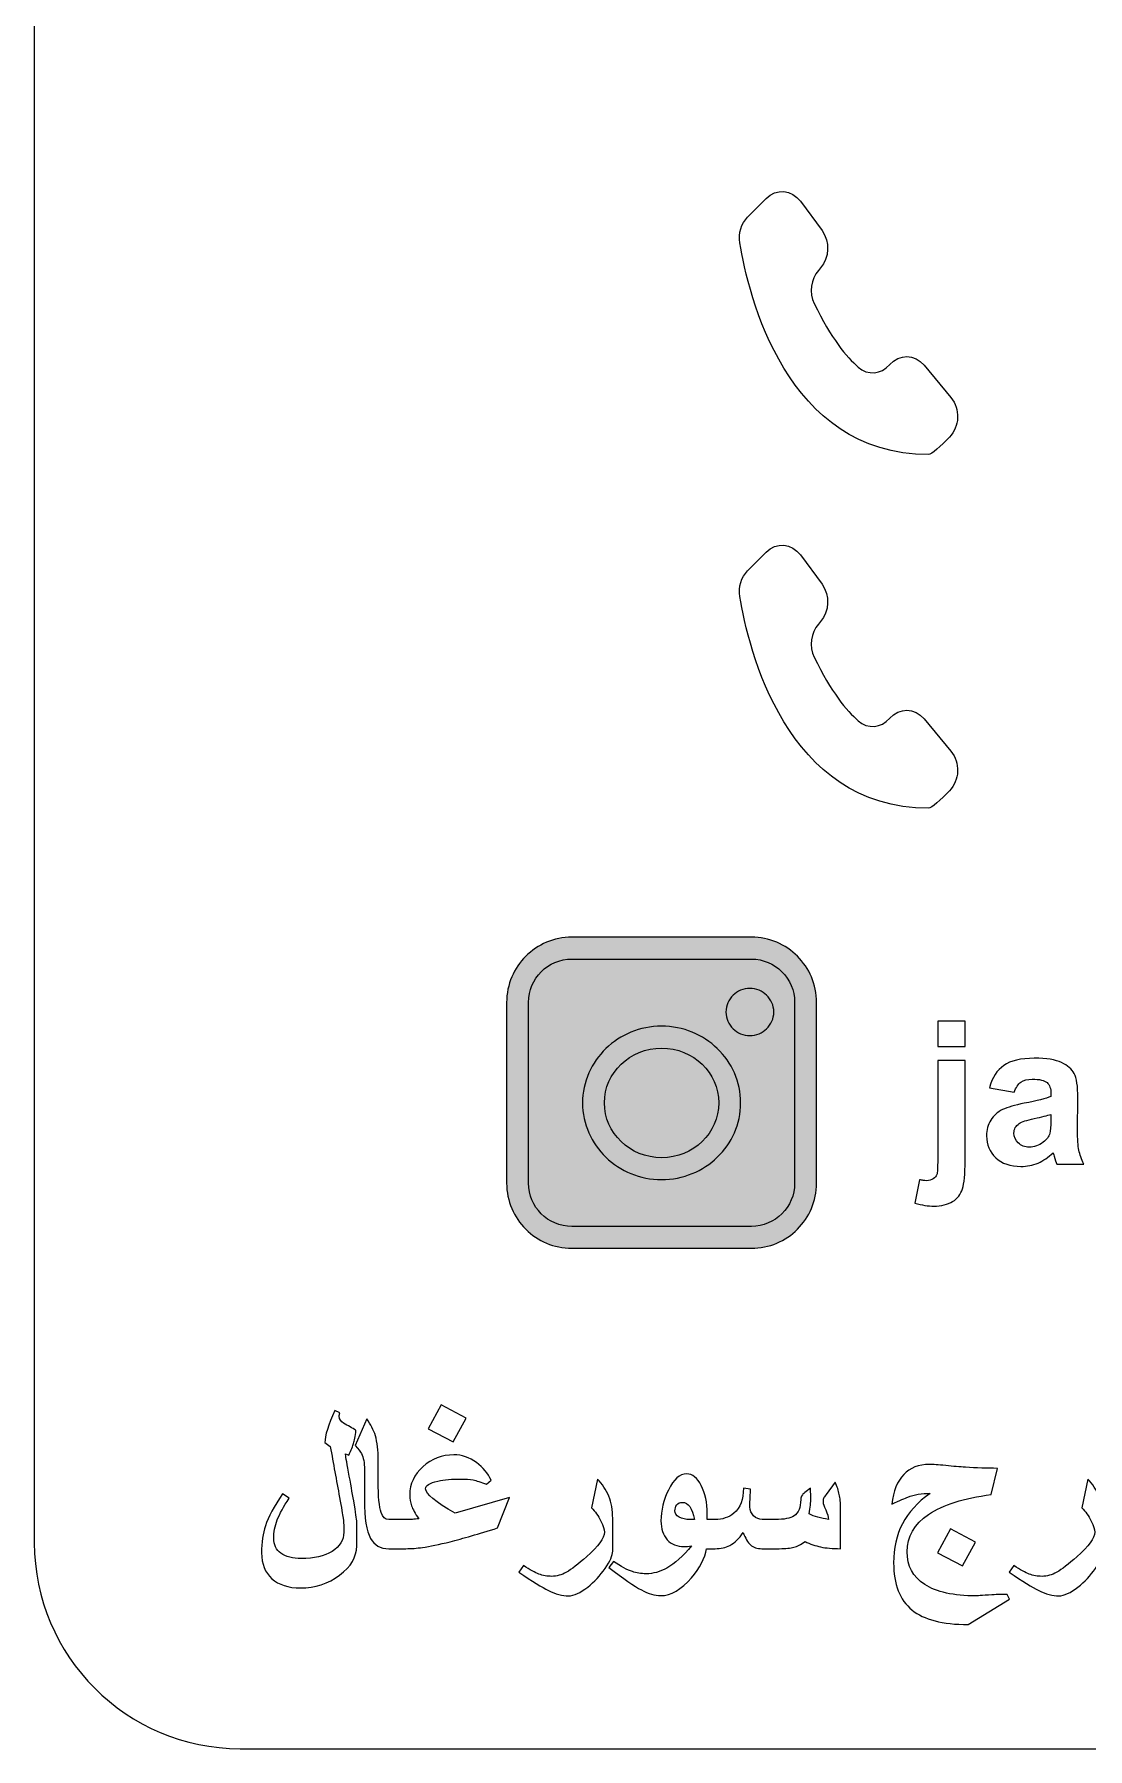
# Model space of a CAD drawing. Header units: millimetres. Extents: x -171.7 to -121.7, y -138.5 to -88.5.
# Drawn here: x -171.66 to -156.3, y -138.5 to -113.5 of the extents above; entities that cross this region are included whole.
import ezdxf

# ---------------------------------------------------------------- set-up
doc = ezdxf.new("R2010")
doc.units = ezdxf.units.MM
doc.header["$MEASUREMENT"] = 0
doc.layers.add('Layer 1', color=7, linetype='Continuous')

msp = doc.modelspace()

# ---------------------------------------------------------------- hatches: boundary and pattern name
at = {"layer": 'Layer 1', "true_color": 0x373435}
h = msp.add_hatch(color=250, dxfattribs=at)
edge = h.paths.add_edge_path()
edge.add_spline(control_points=[(-161.2051, -131.2048), (-161.2051, -131.2048), (-163.8217, -131.2048), (-163.8217, -131.2048), (-164.0839, -131.2048), (-164.3216, -131.0982), (-164.4935, -130.9264), (-164.666, -130.7538), (-164.7725, -130.5162), (-164.7725, -130.2541), (-164.7725, -130.2541), (-164.7725, -127.6184), (-164.7725, -127.6184), (-164.7725, -127.3558), (-164.666, -127.1178), (-164.494, -126.9459), (-164.3221, -126.7739), (-164.0843, -126.6674), (-163.8217, -126.6674), (-163.8217, -126.6674), (-161.2051, -126.6674), (-161.2051, -126.6674), (-160.9426, -126.6674), (-160.7048, -126.7739), (-160.5328, -126.9459), (-160.3609, -127.1178), (-160.2543, -127.3558), (-160.2543, -127.6184), (-160.2543, -127.6184), (-160.2543, -130.2541), (-160.2543, -130.2541), (-160.2543, -130.5162), (-160.3609, -130.7538), (-160.5327, -130.9257), (-160.7053, -131.0982), (-160.9431, -131.2048), (-161.2051, -131.2048)], knot_values=[0, 0, 0, 0, 0.0833333, 0.0833333, 0.0833333, 0.1666667, 0.1666667, 0.1666667, 0.25, 0.25, 0.25, 0.3333333, 0.3333333, 0.3333333, 0.4166667, 0.4166667, 0.4166667, 0.5, 0.5, 0.5, 0.5833333, 0.5833333, 0.5833333, 0.6666667, 0.6666667, 0.6666667, 0.75, 0.75, 0.75, 0.8333333, 0.8333333, 0.8333333, 0.9166667, 0.9166667, 0.9166667, 1, 1, 1, 1], degree=3, periodic=1)
h = msp.add_hatch(color=250, dxfattribs=at)
edge = h.paths.add_edge_path()
edge.add_spline(control_points=[(-163.8217, -130.8849), (-163.8217, -130.8849), (-161.2051, -130.8849), (-161.2051, -130.8849), (-161.0306, -130.8849), (-160.8726, -130.8143), (-160.7586, -130.7004), (-160.6448, -130.5865), (-160.5742, -130.4285), (-160.5742, -130.2541), (-160.5742, -130.2541), (-160.5742, -127.6184), (-160.5742, -127.6184), (-160.5742, -127.4442), (-160.6449, -127.2862), (-160.759, -127.1721), (-160.8731, -127.0579), (-161.031, -126.9872), (-161.2051, -126.9872), (-161.2051, -126.9872), (-163.8217, -126.9872), (-163.8217, -126.9872), (-163.9959, -126.9872), (-164.1537, -127.0579), (-164.2678, -127.1721), (-164.382, -127.2862), (-164.4527, -127.4442), (-164.4527, -127.6184), (-164.4527, -127.6184), (-164.4527, -130.2541), (-164.4527, -130.2541), (-164.4527, -130.4285), (-164.3821, -130.5865), (-164.2682, -130.7004), (-164.1542, -130.8143), (-163.9961, -130.8849), (-163.8217, -130.8849)], knot_values=[0, 0, 0, 0, 0.0833333, 0.0833333, 0.0833333, 0.1666667, 0.1666667, 0.1666667, 0.25, 0.25, 0.25, 0.3333333, 0.3333333, 0.3333333, 0.4166667, 0.4166667, 0.4166667, 0.5, 0.5, 0.5, 0.5833333, 0.5833333, 0.5833333, 0.6666667, 0.6666667, 0.6666667, 0.75, 0.75, 0.75, 0.8333333, 0.8333333, 0.8333333, 0.9166667, 0.9166667, 0.9166667, 1, 1, 1, 1], degree=3, periodic=1)
h = msp.add_hatch(color=250, dxfattribs=at)
edge = h.paths.add_edge_path()
edge.add_spline(control_points=[(-160.8777, -127.7588), (-160.8777, -127.8541), (-160.9178, -127.9404), (-160.9825, -128.003), (-161.0453, -128.0638), (-161.1318, -128.1015), (-161.2267, -128.1015), (-161.3215, -128.1015), (-161.4082, -128.0638), (-161.4711, -128.0029), (-161.5356, -127.9406), (-161.5759, -127.8541), (-161.5759, -127.7588), (-161.5759, -127.6636), (-161.5357, -127.5772), (-161.471, -127.5147), (-161.408, -127.4538), (-161.3215, -127.416), (-161.2267, -127.416), (-161.1319, -127.416), (-161.0455, -127.4538), (-160.9825, -127.5147), (-160.9178, -127.5774), (-160.8777, -127.6636), (-160.8777, -127.7588)], knot_values=[0, 0, 0, 0, 0.125, 0.125, 0.125, 0.25, 0.25, 0.25, 0.375, 0.375, 0.375, 0.5, 0.5, 0.5, 0.625, 0.625, 0.625, 0.75, 0.75, 0.75, 0.875, 0.875, 0.875, 1, 1, 1, 1], degree=3, periodic=1)
h = msp.add_hatch(color=250, dxfattribs=at)
edge = h.paths.add_edge_path()
edge.add_spline(control_points=[(-161.3607, -129.0843), (-161.3607, -129.3937), (-161.4908, -129.674), (-161.7009, -129.8769), (-161.9093, -130.0782), (-162.1967, -130.2028), (-162.5134, -130.2028), (-162.83, -130.2028), (-163.1176, -130.0781), (-163.326, -129.8769), (-163.5361, -129.674), (-163.6662, -129.3937), (-163.6662, -129.0843), (-163.6662, -128.7748), (-163.5361, -128.4945), (-163.326, -128.2916), (-163.1176, -128.0905), (-162.83, -127.9658), (-162.5134, -127.9658), (-162.1967, -127.9658), (-161.9093, -128.0904), (-161.7009, -128.2916), (-161.4908, -128.4945), (-161.3607, -128.7748), (-161.3607, -129.0843)], knot_values=[0, 0, 0, 0, 0.125, 0.125, 0.125, 0.25, 0.25, 0.25, 0.375, 0.375, 0.375, 0.5, 0.5, 0.5, 0.625, 0.625, 0.625, 0.75, 0.75, 0.75, 0.875, 0.875, 0.875, 1, 1, 1, 1], degree=3, periodic=1)
h = msp.add_hatch(color=250, dxfattribs=at)
edge = h.paths.add_edge_path()
edge.add_spline(control_points=[(-161.9219, -129.6472), (-161.7729, -129.5033), (-161.6805, -129.3041), (-161.6805, -129.0843), (-161.6805, -128.8645), (-161.7729, -128.6653), (-161.9219, -128.5214), (-162.0726, -128.3758), (-162.2819, -128.2856), (-162.5134, -128.2856), (-162.7449, -128.2856), (-162.9541, -128.3758), (-163.1049, -128.5214), (-163.254, -128.6653), (-163.3463, -128.8645), (-163.3463, -129.0843), (-163.3463, -129.3041), (-163.254, -129.5033), (-163.1049, -129.6472), (-162.9541, -129.7928), (-162.7449, -129.883), (-162.5134, -129.883), (-162.2819, -129.883), (-162.0726, -129.7928), (-161.9219, -129.6472)], knot_values=[0, 0, 0, 0, 0.125, 0.125, 0.125, 0.25, 0.25, 0.25, 0.375, 0.375, 0.375, 0.5, 0.5, 0.5, 0.625, 0.625, 0.625, 0.75, 0.75, 0.75, 0.875, 0.875, 0.875, 1, 1, 1, 1], degree=3, periodic=1)

# ---------------------------------------------------------------- linework, layer by layer
at = {"layer": 'Layer 1', "color": 250, "lineweight": 18}
msp.add_open_spline([(-168.6577, -88.5016), (-168.6577, -88.5016), (-124.6578, -88.5016), (-124.6578, -88.5016), (-123.0078, -88.5016), (-121.6578, -89.8517), (-121.6578, -91.5016), (-121.6578, -91.5016), (-121.6578, -135.5016), (-121.6578, -135.5016), (-121.6578, -137.1515), (-123.0078, -138.5016), (-124.6578, -138.5016), (-124.6578, -138.5016), (-168.6577, -138.5016), (-168.6577, -138.5016), (-170.3078, -138.5016), (-171.6578, -137.1515), (-171.6578, -135.5016), (-171.6578, -135.5016), (-171.6578, -91.5016), (-171.6578, -91.5016), (-171.6578, -89.8517), (-170.3078, -88.5016), (-168.6577, -88.5016)], degree=3, knots=[0, 0, 0, 0, 0.125, 0.125, 0.125, 0.25, 0.25, 0.25, 0.375, 0.375, 0.375, 0.5, 0.5, 0.5, 0.625, 0.625, 0.625, 0.75, 0.75, 0.75, 0.875, 0.875, 0.875, 1, 1, 1, 1], dxfattribs=at)
at = {"layer": 'Layer 1', "color": 250, "lineweight": 9}
for points, knots in [([(-160.2275, -116.9441), (-160.2275, -116.9441), (-160.1968, -116.9095), (-160.1968, -116.9095), (-160.0666, -116.7624), (-160.057, -116.5252), (-160.1749, -116.3646), (-160.1749, -116.3646), (-160.4897, -115.937), (-160.4897, -115.937), (-160.6163, -115.7648), (-160.8414, -115.7459), (-160.9887, -115.8945), (-160.9887, -115.8945), (-161.259, -116.1677), (-161.259, -116.1677), (-161.3522, -116.2618), (-161.3943, -116.4046), (-161.3716, -116.5444), (-161.2492, -117.2972), (-160.7021, -119.6296), (-158.6235, -119.6296), (-158.5767, -119.6296), (-158.4427, -119.505), (-158.3164, -119.3757), (-158.1683, -119.2246), (-158.1581, -118.9629), (-158.2949, -118.7984), (-158.2949, -118.7984), (-158.6875, -118.3254), (-158.6875, -118.3254), (-158.823, -118.1619), (-159.0481, -118.1594), (-159.1876, -118.3192), (-159.1876, -118.3192), (-159.1876, -118.3191), (-159.1876, -118.3191), (-159.3116, -118.4616), (-159.5073, -118.478), (-159.647, -118.3558), (-159.8152, -118.2095), (-160.0432, -117.9359), (-160.2873, -117.428), (-160.3634, -117.2699), (-160.3396, -117.0708), (-160.2275, -116.9441)], [0, 0, 0, 0, 0.0666667, 0.0666667, 0.0666667, 0.1333333, 0.1333333, 0.1333333, 0.2, 0.2, 0.2, 0.2666667, 0.2666667, 0.2666667, 0.3333333, 0.3333333, 0.3333333, 0.4, 0.4, 0.4, 0.4666667, 0.4666667, 0.4666667, 0.5333333, 0.5333333, 0.5333333, 0.6, 0.6, 0.6, 0.6666667, 0.6666667, 0.6666667, 0.7333333, 0.7333333, 0.7333333, 0.8, 0.8, 0.8, 0.8666667, 0.8666667, 0.8666667, 0.9333333, 0.9333333, 0.9333333, 1, 1, 1, 1]), ([(-160.2275, -122.1012), (-160.2275, -122.1012), (-160.1968, -122.0668), (-160.1968, -122.0668), (-160.0666, -121.9195), (-160.057, -121.6824), (-160.1749, -121.5218), (-160.1749, -121.5218), (-160.4897, -121.0941), (-160.4897, -121.0941), (-160.6163, -120.9219), (-160.8414, -120.903), (-160.9887, -121.0516), (-160.9887, -121.0516), (-161.259, -121.3249), (-161.259, -121.3249), (-161.3522, -121.4189), (-161.3943, -121.5617), (-161.3716, -121.7016), (-161.2492, -122.4543), (-160.7021, -124.7868), (-158.6235, -124.7868), (-158.5767, -124.7868), (-158.4427, -124.6622), (-158.3164, -124.5329), (-158.1683, -124.3817), (-158.1581, -124.1201), (-158.2949, -123.9556), (-158.2949, -123.9556), (-158.6875, -123.4825), (-158.6875, -123.4825), (-158.823, -123.3191), (-159.0481, -123.3165), (-159.1876, -123.4764), (-159.1876, -123.4764), (-159.1876, -123.4764), (-159.1876, -123.4764), (-159.3116, -123.6188), (-159.5073, -123.6351), (-159.647, -123.5131), (-159.8152, -123.3666), (-160.0432, -123.0931), (-160.2873, -122.5852), (-160.3634, -122.4271), (-160.3396, -122.228), (-160.2275, -122.1012)], [0, 0, 0, 0, 0.0666667, 0.0666667, 0.0666667, 0.1333333, 0.1333333, 0.1333333, 0.2, 0.2, 0.2, 0.2666667, 0.2666667, 0.2666667, 0.3333333, 0.3333333, 0.3333333, 0.4, 0.4, 0.4, 0.4666667, 0.4666667, 0.4666667, 0.5333333, 0.5333333, 0.5333333, 0.6, 0.6, 0.6, 0.6666667, 0.6666667, 0.6666667, 0.7333333, 0.7333333, 0.7333333, 0.8, 0.8, 0.8, 0.8666667, 0.8666667, 0.8666667, 0.9333333, 0.9333333, 0.9333333, 1, 1, 1, 1]), ([(-158.4883, -128.2624), (-158.4883, -128.2624), (-158.4883, -127.8923), (-158.4883, -127.8923), (-158.4883, -127.8923), (-158.0888, -127.8923), (-158.0888, -127.8923), (-158.0888, -127.8923), (-158.0888, -128.2624), (-158.0888, -128.2624), (-158.0888, -128.2624), (-158.4883, -128.2624), (-158.4883, -128.2624)], [0, 0, 0, 0, 0.25, 0.25, 0.25, 0.5, 0.5, 0.5, 0.75, 0.75, 0.75, 1, 1, 1, 1]), ([(-158.0888, -128.4669), (-158.0888, -128.4669), (-158.0888, -129.93), (-158.0888, -129.93), (-158.0888, -130.1223), (-158.1015, -130.2582), (-158.1266, -130.3371), (-158.1516, -130.4162), (-158.2001, -130.4784), (-158.2715, -130.5226), (-158.3431, -130.5673), (-158.4344, -130.5894), (-158.5453, -130.5894), (-158.5851, -130.5894), (-158.628, -130.5858), (-158.674, -130.579), (-158.72, -130.5719), (-158.7695, -130.561), (-158.8225, -130.5471), (-158.8225, -130.5471), (-158.7528, -130.2053), (-158.7528, -130.2053), (-158.7338, -130.2094), (-158.7162, -130.2126), (-158.6996, -130.2148), (-158.6829, -130.2175), (-158.6676, -130.2184), (-158.6534, -130.2184), (-158.6127, -130.2184), (-158.5792, -130.2094), (-158.5532, -130.1923), (-158.5271, -130.1746), (-158.5097, -130.1534), (-158.5011, -130.1286), (-158.4928, -130.1043), (-158.4883, -130.0302), (-158.4883, -129.907), (-158.4883, -129.907), (-158.4883, -128.4669), (-158.4883, -128.4669), (-158.4883, -128.4669), (-158.0888, -128.4669), (-158.0888, -128.4669)], [0, 0, 0, 0, 0.0714286, 0.0714286, 0.0714286, 0.1428571, 0.1428571, 0.1428571, 0.2142857, 0.2142857, 0.2142857, 0.2857143, 0.2857143, 0.2857143, 0.3571429, 0.3571429, 0.3571429, 0.4285714, 0.4285714, 0.4285714, 0.5, 0.5, 0.5, 0.5714286, 0.5714286, 0.5714286, 0.6428571, 0.6428571, 0.6428571, 0.7142857, 0.7142857, 0.7142857, 0.7857143, 0.7857143, 0.7857143, 0.8571429, 0.8571429, 0.8571429, 0.9285714, 0.9285714, 0.9285714, 1, 1, 1, 1]), ([(-157.3724, -128.9272), (-157.3724, -128.9272), (-157.7349, -128.8622), (-157.7349, -128.8622), (-157.6941, -128.7165), (-157.624, -128.6081), (-157.5245, -128.5377), (-157.4248, -128.4678), (-157.2769, -128.433), (-157.0808, -128.433), (-156.9027, -128.433), (-156.77, -128.4542), (-156.6828, -128.4958), (-156.5956, -128.5383), (-156.5342, -128.5919), (-156.4986, -128.6569), (-156.4632, -128.7215), (-156.4453, -128.8411), (-156.4453, -129.0143), (-156.4453, -129.0143), (-156.4497, -129.4806), (-156.4497, -129.4806), (-156.4497, -129.6133), (-156.4433, -129.7111), (-156.4303, -129.774), (-156.4175, -129.837), (-156.3938, -129.9048), (-156.3586, -129.977), (-156.3586, -129.977), (-156.7538, -129.977), (-156.7538, -129.977), (-156.7644, -129.9504), (-156.7772, -129.9111), (-156.7922, -129.8588), (-156.799, -129.8352), (-156.8036, -129.8195), (-156.8065, -129.8118), (-156.8749, -129.8781), (-156.9478, -129.9277), (-157.0256, -129.9613), (-157.1031, -129.9946), (-157.1862, -130.0109), (-157.2744, -130.0109), (-157.4297, -130.0109), (-157.5523, -129.9689), (-157.6417, -129.884), (-157.7314, -129.8001), (-157.7761, -129.6936), (-157.7761, -129.564), (-157.7761, -129.4792), (-157.7558, -129.403), (-157.7151, -129.3366), (-157.6743, -129.2694), (-157.6172, -129.2183), (-157.5437, -129.1827), (-157.4703, -129.1475), (-157.3643, -129.1159), (-157.2259, -129.0896), (-157.0392, -129.055), (-156.9099, -129.0216), (-156.8378, -128.9913), (-156.8378, -128.9913), (-156.8378, -128.9516), (-156.8378, -128.9516), (-156.8378, -128.8748), (-156.8568, -128.8202), (-156.8947, -128.7877), (-156.9326, -128.7548), (-157.0042, -128.7381), (-157.1092, -128.7381), (-157.1805, -128.7381), (-157.2358, -128.7525), (-157.2757, -128.78), (-157.3156, -128.8086), (-157.3477, -128.8573), (-157.3724, -128.9272)], [0, 0, 0, 0, 0.04, 0.04, 0.04, 0.08, 0.08, 0.08, 0.12, 0.12, 0.12, 0.16, 0.16, 0.16, 0.2, 0.2, 0.2, 0.24, 0.24, 0.24, 0.28, 0.28, 0.28, 0.32, 0.32, 0.32, 0.36, 0.36, 0.36, 0.4, 0.4, 0.4, 0.44, 0.44, 0.44, 0.48, 0.48, 0.48, 0.52, 0.52, 0.52, 0.56, 0.56, 0.56, 0.6, 0.6, 0.6, 0.64, 0.64, 0.64, 0.68, 0.68, 0.68, 0.72, 0.72, 0.72, 0.76, 0.76, 0.76, 0.8, 0.8, 0.8, 0.84, 0.84, 0.84, 0.88, 0.88, 0.88, 0.92, 0.92, 0.92, 0.96, 0.96, 0.96, 1, 1, 1, 1]), ([(-156.8378, -129.2517), (-156.8889, -129.2689), (-156.97, -129.2892), (-157.0808, -129.3131), (-157.1917, -129.3366), (-157.2643, -129.3596), (-157.2984, -129.3826), (-157.3506, -129.4192), (-157.3766, -129.4665), (-157.3766, -129.5235), (-157.3766, -129.5794), (-157.3559, -129.6277), (-157.314, -129.6683), (-157.2723, -129.7088), (-157.2193, -129.7297), (-157.1549, -129.7297), (-157.0829, -129.7297), (-157.014, -129.7058), (-156.9487, -129.6579), (-156.9003, -129.6222), (-156.8686, -129.5785), (-156.8534, -129.5262), (-156.8431, -129.4919), (-156.8378, -129.4273), (-156.8378, -129.3312), (-156.8378, -129.3312), (-156.8378, -129.2517), (-156.8378, -129.2517)], [0, 0, 0, 0, 0.1111111, 0.1111111, 0.1111111, 0.2222222, 0.2222222, 0.2222222, 0.3333333, 0.3333333, 0.3333333, 0.4444444, 0.4444444, 0.4444444, 0.5555556, 0.5555556, 0.5555556, 0.6666667, 0.6666667, 0.6666667, 0.7777778, 0.7777778, 0.7777778, 0.8888889, 0.8888889, 0.8888889, 1, 1, 1, 1]), ([(-165.3632, -133.6795), (-165.3632, -133.6795), (-165.5504, -134.0289), (-165.5504, -134.0289), (-165.5504, -134.0289), (-165.9155, -133.8387), (-165.9155, -133.8387), (-165.9155, -133.8387), (-165.7266, -133.4863), (-165.7266, -133.4863), (-165.7266, -133.4863), (-165.3632, -133.6795), (-165.3632, -133.6795)], [0, 0, 0, 0, 0.25, 0.25, 0.25, 0.5, 0.5, 0.5, 0.75, 0.75, 0.75, 1, 1, 1, 1]), ([(-166.9576, -135.5453), (-166.9576, -135.7053), (-167.041, -135.8477), (-167.2072, -135.9711), (-167.3737, -136.0949), (-167.5634, -136.1569), (-167.7765, -136.1569), (-167.9545, -136.1569), (-168.0936, -136.1117), (-168.194, -136.022), (-168.2944, -135.9322), (-168.3445, -135.8066), (-168.3445, -135.6452), (-168.3445, -135.4944), (-168.3257, -135.3631), (-168.2884, -135.2508), (-168.2457, -135.1238), (-168.1625, -134.9681), (-168.0388, -134.7842), (-168.0388, -134.7842), (-167.942, -134.8497), (-167.942, -134.8497), (-168.0232, -134.9713), (-168.0809, -135.0769), (-168.1151, -135.1663), (-168.1495, -135.2561), (-168.1668, -135.3449), (-168.1668, -135.4329), (-168.1668, -135.5276), (-168.1315, -135.601), (-168.0615, -135.6523), (-167.9913, -135.704), (-167.8921, -135.7296), (-167.7643, -135.7296), (-167.5811, -135.7296), (-167.4324, -135.6943), (-167.318, -135.6235), (-167.2036, -135.5528), (-167.1465, -135.4604), (-167.1465, -135.3458), (-167.1465, -135.3259), (-167.1465, -135.3105), (-167.1465, -135.2994), (-167.1465, -135.2874), (-167.1465, -135.279), (-167.1465, -135.2724), (-167.1465, -135.2317), (-167.1498, -135.1875), (-167.1564, -135.138), (-167.1633, -135.0893), (-167.1806, -134.9886), (-167.2089, -134.836), (-167.2536, -134.5892), (-167.2983, -134.342), (-167.3429, -134.0948), (-167.3429, -134.0948), (-167.4209, -134.0386), (-167.4209, -134.0386), (-167.4209, -133.9365), (-167.3733, -133.7804), (-167.2774, -133.5703), (-167.2774, -133.5703), (-167.2057, -133.6048), (-167.2057, -133.6048), (-167.2098, -133.6194), (-167.2119, -133.6362), (-167.2119, -133.6548), (-167.2119, -133.6963), (-167.1905, -133.7304), (-167.148, -133.7561), (-167.0846, -133.7914), (-167.0247, -133.8254), (-166.9686, -133.8577), (-166.98, -133.9471), (-166.9915, -134.0108), (-167.003, -134.0493), (-167.0144, -134.0878), (-167.0383, -134.1457), (-167.0746, -134.2226), (-167.0746, -134.2226), (-167.1214, -134.204), (-167.1214, -134.204), (-167.1214, -134.2195), (-167.1067, -134.3079), (-167.0769, -134.4702), (-167.0474, -134.6317), (-167.0222, -134.7709), (-167.0015, -134.8885), (-166.9723, -135.0575), (-166.9576, -135.1597), (-166.9576, -135.1959), (-166.9576, -135.1959), (-166.9576, -135.5453), (-166.9576, -135.5453)], [0, 0, 0, 0, 0.0322581, 0.0322581, 0.0322581, 0.0645161, 0.0645161, 0.0645161, 0.0967742, 0.0967742, 0.0967742, 0.1290323, 0.1290323, 0.1290323, 0.1612903, 0.1612903, 0.1612903, 0.1935484, 0.1935484, 0.1935484, 0.2258065, 0.2258065, 0.2258065, 0.2580645, 0.2580645, 0.2580645, 0.2903226, 0.2903226, 0.2903226, 0.3225806, 0.3225806, 0.3225806, 0.3548387, 0.3548387, 0.3548387, 0.3870968, 0.3870968, 0.3870968, 0.4193548, 0.4193548, 0.4193548, 0.4516129, 0.4516129, 0.4516129, 0.483871, 0.483871, 0.483871, 0.516129, 0.516129, 0.516129, 0.5483871, 0.5483871, 0.5483871, 0.5806452, 0.5806452, 0.5806452, 0.6129032, 0.6129032, 0.6129032, 0.6451613, 0.6451613, 0.6451613, 0.6774194, 0.6774194, 0.6774194, 0.7096774, 0.7096774, 0.7096774, 0.7419355, 0.7419355, 0.7419355, 0.7741935, 0.7741935, 0.7741935, 0.8064516, 0.8064516, 0.8064516, 0.8387097, 0.8387097, 0.8387097, 0.8709677, 0.8709677, 0.8709677, 0.9032258, 0.9032258, 0.9032258, 0.9354839, 0.9354839, 0.9354839, 0.9677419, 0.9677419, 0.9677419, 1, 1, 1, 1]), ([(-164.7283, -134.8399), (-164.7283, -134.8399), (-164.9031, -135.283), (-164.9031, -135.283), (-165.1826, -135.3696), (-165.4141, -135.4361), (-165.5973, -135.4833), (-165.7563, -135.5236), (-165.8905, -135.5519), (-165.9997, -135.5673), (-166.0799, -135.5785), (-166.1604, -135.5846), (-166.2416, -135.5846), (-166.2416, -135.5846), (-166.2727, -135.5846), (-166.2727, -135.5846), (-166.2727, -135.5846), (-166.3819, -135.5846), (-166.3819, -135.5846), (-166.3819, -135.5846), (-166.4912, -135.5846), (-166.4912, -135.5846), (-166.6128, -135.5846), (-166.7006, -135.5346), (-166.7548, -135.4347), (-166.8151, -135.3246), (-166.8453, -135.1389), (-166.8453, -134.8775), (-166.8453, -134.8775), (-166.8453, -134.4335), (-166.8453, -134.4335), (-166.8453, -134.3322), (-166.8593, -134.2535), (-166.8874, -134.1973), (-166.9008, -134.1709), (-166.932, -134.1315), (-166.9809, -134.0806), (-166.9809, -134.0806), (-166.8124, -133.6906), (-166.8124, -133.6906), (-166.7523, -133.7738), (-166.7102, -133.856), (-166.6862, -133.9368), (-166.6581, -134.0316), (-166.6441, -134.1523), (-166.6441, -134.2991), (-166.6441, -134.2991), (-166.6441, -134.6065), (-166.6441, -134.6065), (-166.6441, -134.8236), (-166.6294, -134.9744), (-166.6002, -135.0589), (-166.5773, -135.1264), (-166.5411, -135.16), (-166.4912, -135.16), (-166.4912, -135.16), (-166.3819, -135.16), (-166.3819, -135.16), (-166.3819, -135.16), (-166.2727, -135.16), (-166.2727, -135.16), (-166.2727, -135.16), (-166.2133, -135.16), (-166.2133, -135.16), (-166.1833, -135.16), (-166.1609, -135.1597), (-166.1463, -135.1583), (-166.115, -135.1544), (-166.0844, -135.1516), (-166.0543, -135.1495), (-166.1062, -135.0712), (-166.1412, -135.008), (-166.1589, -134.9597), (-166.1767, -134.9116), (-166.1852, -134.8572), (-166.1852, -134.7965), (-166.1852, -134.6418), (-166.1211, -134.5065), (-165.9926, -134.3902), (-165.8641, -134.2743), (-165.7142, -134.2164), (-165.5426, -134.2164), (-165.427, -134.2164), (-165.317, -134.254), (-165.2118, -134.3301), (-165.115, -134.4008), (-165.0445, -134.487), (-164.9997, -134.5874), (-164.9997, -134.5874), (-165.0653, -134.6436), (-165.0653, -134.6436), (-165.1475, -134.6126), (-165.2127, -134.5923), (-165.2611, -134.5825), (-165.3095, -134.5736), (-165.369, -134.5689), (-165.4396, -134.5689), (-165.5686, -134.5689), (-165.6804, -134.5794), (-165.7749, -134.5998), (-165.8946, -134.6259), (-165.9544, -134.6635), (-165.9544, -134.7122), (-165.9544, -134.7842), (-165.8099, -134.9027), (-165.5208, -135.0682), (-165.5208, -135.0682), (-164.7283, -134.8399), (-164.7283, -134.8399)], [0, 0, 0, 0, 0.0277778, 0.0277778, 0.0277778, 0.0555556, 0.0555556, 0.0555556, 0.0833333, 0.0833333, 0.0833333, 0.1111111, 0.1111111, 0.1111111, 0.1388889, 0.1388889, 0.1388889, 0.1666667, 0.1666667, 0.1666667, 0.1944444, 0.1944444, 0.1944444, 0.2222222, 0.2222222, 0.2222222, 0.25, 0.25, 0.25, 0.2777778, 0.2777778, 0.2777778, 0.3055556, 0.3055556, 0.3055556, 0.3333333, 0.3333333, 0.3333333, 0.3611111, 0.3611111, 0.3611111, 0.3888889, 0.3888889, 0.3888889, 0.4166667, 0.4166667, 0.4166667, 0.4444444, 0.4444444, 0.4444444, 0.4722222, 0.4722222, 0.4722222, 0.5, 0.5, 0.5, 0.5277778, 0.5277778, 0.5277778, 0.5555556, 0.5555556, 0.5555556, 0.5833333, 0.5833333, 0.5833333, 0.6111111, 0.6111111, 0.6111111, 0.6388889, 0.6388889, 0.6388889, 0.6666667, 0.6666667, 0.6666667, 0.6944444, 0.6944444, 0.6944444, 0.7222222, 0.7222222, 0.7222222, 0.75, 0.75, 0.75, 0.7777778, 0.7777778, 0.7777778, 0.8055556, 0.8055556, 0.8055556, 0.8333333, 0.8333333, 0.8333333, 0.8611111, 0.8611111, 0.8611111, 0.8888889, 0.8888889, 0.8888889, 0.9166667, 0.9166667, 0.9166667, 0.9444444, 0.9444444, 0.9444444, 0.9722222, 0.9722222, 0.9722222, 1, 1, 1, 1]), ([(-159.9045, -135.5846), (-160.0209, -135.5846), (-160.1177, -135.5762), (-160.1948, -135.5594), (-160.2716, -135.5426), (-160.3476, -135.5165), (-160.4226, -135.4802), (-160.4828, -135.5223), (-160.5365, -135.5505), (-160.5839, -135.5643), (-160.6314, -135.5776), (-160.7022, -135.5846), (-160.797, -135.5846), (-160.797, -135.5846), (-161.0511, -135.5846), (-161.0511, -135.5846), (-161.1209, -135.5846), (-161.1759, -135.5661), (-161.2165, -135.5298), (-161.257, -135.4935), (-161.2934, -135.4329), (-161.3257, -135.349), (-161.383, -135.4361), (-161.4469, -135.4989), (-161.5175, -135.5365), (-161.5779, -135.5683), (-161.6501, -135.5846), (-161.7345, -135.5846), (-161.7345, -135.5846), (-161.8576, -135.5846), (-161.8576, -135.5846), (-161.8819, -135.7269), (-161.9549, -135.8679), (-162.0761, -136.0074), (-162.2279, -136.1821), (-162.3778, -136.2692), (-162.5255, -136.2692), (-162.6119, -136.2692), (-162.7062, -136.2417), (-162.8085, -136.1864), (-162.9111, -136.1312), (-163.0683, -136.0229), (-163.2805, -135.8605), (-163.2805, -135.8605), (-163.2149, -135.7699), (-163.2149, -135.7699), (-163.1026, -135.8451), (-163.0106, -135.8946), (-162.9388, -135.9198), (-162.8796, -135.9406), (-162.8124, -135.9508), (-162.7375, -135.9508), (-162.6367, -135.9508), (-162.5369, -135.9229), (-162.438, -135.8668), (-162.3217, -135.8), (-162.2009, -135.6929), (-162.0761, -135.5453), (-162.1197, -135.5519), (-162.1562, -135.555), (-162.1854, -135.555), (-162.2884, -135.555), (-162.3702, -135.5209), (-162.4311, -135.4541), (-162.492, -135.3874), (-162.5222, -135.2958), (-162.5222, -135.1805), (-162.5222, -135.0243), (-162.4864, -134.8744), (-162.4147, -134.7293), (-162.3367, -134.5724), (-162.2478, -134.494), (-162.1478, -134.494), (-162.0647, -134.494), (-161.994, -134.5507), (-161.9358, -134.6639), (-161.8775, -134.7776), (-161.8483, -134.9137), (-161.8483, -135.0743), (-161.8483, -135.0743), (-161.8483, -135.16), (-161.8483, -135.16), (-161.8483, -135.16), (-161.7345, -135.16), (-161.7345, -135.16), (-161.6253, -135.16), (-161.5342, -135.1296), (-161.4614, -135.0682), (-161.3668, -134.9876), (-161.3196, -134.8665), (-161.3196, -134.7033), (-161.3196, -134.7033), (-161.2165, -134.7188), (-161.2165, -134.7188), (-161.2187, -134.7519), (-161.2206, -134.79), (-161.2228, -134.8324), (-161.2249, -134.8752), (-161.2258, -134.9226), (-161.2258, -134.9744), (-161.2258, -135.0274), (-161.2076, -135.0717), (-161.1712, -135.107), (-161.1349, -135.1424), (-161.0932, -135.16), (-161.0463, -135.16), (-161.0463, -135.16), (-160.8546, -135.16), (-160.8546, -135.16), (-160.7277, -135.16), (-160.6372, -135.1424), (-160.5831, -135.107), (-160.5176, -135.0641), (-160.485, -134.9849), (-160.485, -134.8682), (-160.485, -134.8434), (-160.477, -134.821), (-160.4614, -134.8014), (-160.4521, -134.79), (-160.433, -134.7727), (-160.4037, -134.7498), (-160.4037, -134.7498), (-160.3443, -134.7033), (-160.3443, -134.7033), (-160.3425, -134.7227), (-160.3409, -134.7493), (-160.3398, -134.7837), (-160.3388, -134.8173), (-160.3381, -134.8395), (-160.3381, -134.8497), (-160.3381, -134.9071), (-160.3466, -134.9828), (-160.3631, -135.0778), (-160.3247, -135.0964), (-160.2815, -135.1123), (-160.2336, -135.1261), (-160.1859, -135.1394), (-160.1354, -135.1499), (-160.0825, -135.157), (-160.0825, -135.1216), (-160.0954, -135.0761), (-160.1213, -135.0199), (-160.1475, -134.9637), (-160.1604, -134.9258), (-160.1604, -134.9058), (-160.1604, -134.8789), (-160.1568, -134.8576), (-160.1494, -134.8434), (-160.1475, -134.8386), (-160.136, -134.8218), (-160.1151, -134.7953), (-160.1151, -134.7953), (-159.9824, -134.6158), (-159.9824, -134.6158), (-159.9544, -134.6812), (-159.9343, -134.7409), (-159.9225, -134.7944), (-159.9106, -134.8479), (-159.9045, -134.9146), (-159.9045, -134.9947), (-159.9045, -134.9947), (-159.9045, -135.5846), (-159.9045, -135.5846)], [0, 0, 0, 0, 0.0185185, 0.0185185, 0.0185185, 0.037037, 0.037037, 0.037037, 0.0555556, 0.0555556, 0.0555556, 0.0740741, 0.0740741, 0.0740741, 0.0925926, 0.0925926, 0.0925926, 0.1111111, 0.1111111, 0.1111111, 0.1296296, 0.1296296, 0.1296296, 0.1481481, 0.1481481, 0.1481481, 0.1666667, 0.1666667, 0.1666667, 0.1851852, 0.1851852, 0.1851852, 0.2037037, 0.2037037, 0.2037037, 0.2222222, 0.2222222, 0.2222222, 0.2407407, 0.2407407, 0.2407407, 0.2592593, 0.2592593, 0.2592593, 0.2777778, 0.2777778, 0.2777778, 0.2962963, 0.2962963, 0.2962963, 0.3148148, 0.3148148, 0.3148148, 0.3333333, 0.3333333, 0.3333333, 0.3518519, 0.3518519, 0.3518519, 0.3703704, 0.3703704, 0.3703704, 0.3888889, 0.3888889, 0.3888889, 0.4074074, 0.4074074, 0.4074074, 0.4259259, 0.4259259, 0.4259259, 0.4444444, 0.4444444, 0.4444444, 0.462963, 0.462963, 0.462963, 0.4814815, 0.4814815, 0.4814815, 0.5, 0.5, 0.5, 0.5185185, 0.5185185, 0.5185185, 0.537037, 0.537037, 0.537037, 0.5555556, 0.5555556, 0.5555556, 0.5740741, 0.5740741, 0.5740741, 0.5925926, 0.5925926, 0.5925926, 0.6111111, 0.6111111, 0.6111111, 0.6296296, 0.6296296, 0.6296296, 0.6481481, 0.6481481, 0.6481481, 0.6666667, 0.6666667, 0.6666667, 0.6851852, 0.6851852, 0.6851852, 0.7037037, 0.7037037, 0.7037037, 0.7222222, 0.7222222, 0.7222222, 0.7407407, 0.7407407, 0.7407407, 0.7592593, 0.7592593, 0.7592593, 0.7777778, 0.7777778, 0.7777778, 0.7962963, 0.7962963, 0.7962963, 0.8148148, 0.8148148, 0.8148148, 0.8333333, 0.8333333, 0.8333333, 0.8518519, 0.8518519, 0.8518519, 0.8703704, 0.8703704, 0.8703704, 0.8888889, 0.8888889, 0.8888889, 0.9074074, 0.9074074, 0.9074074, 0.9259259, 0.9259259, 0.9259259, 0.9444444, 0.9444444, 0.9444444, 0.962963, 0.962963, 0.962963, 0.9814815, 0.9814815, 0.9814815, 1, 1, 1, 1]), ([(-157.4434, -136.3192), (-157.4434, -136.3192), (-158.0456, -136.6906), (-158.0456, -136.6906), (-158.4159, -136.6906), (-158.6883, -136.6199), (-158.8632, -136.4784), (-159.0419, -136.3325), (-159.1313, -136.1038), (-159.1313, -135.7921), (-159.1313, -135.5766), (-159.0888, -135.3866), (-159.0034, -135.222), (-158.9182, -135.057), (-158.7831, -134.909), (-158.5978, -134.778), (-158.7216, -134.778), (-158.8307, -134.7961), (-158.9256, -134.8324), (-158.9598, -134.8462), (-159.0378, -134.8806), (-159.1594, -134.9368), (-159.1095, -134.5503), (-158.9256, -134.357), (-158.6072, -134.357), (-158.5593, -134.357), (-158.481, -134.3619), (-158.3716, -134.3733), (-158.2625, -134.384), (-158.1663, -134.3924), (-158.083, -134.3973), (-157.9249, -134.4079), (-157.7689, -134.4132), (-157.615, -134.4132), (-157.615, -134.4132), (-157.7085, -134.7965), (-157.7085, -134.7965), (-158.1069, -134.8465), (-158.411, -134.9426), (-158.6203, -135.0845), (-158.8301, -135.2264), (-158.9349, -135.4081), (-158.9349, -135.6297), (-158.9349, -135.8376), (-158.8486, -135.9968), (-158.6765, -136.1073), (-158.5044, -136.2174), (-158.2568, -136.2727), (-157.9333, -136.2727), (-157.9249, -136.2727), (-157.8465, -136.2678), (-157.6977, -136.2581), (-157.6155, -136.2533), (-157.5412, -136.2506), (-157.4747, -136.2506), (-157.4747, -136.2506), (-157.4434, -136.3192), (-157.4434, -136.3192)], [0, 0, 0, 0, 0.0526316, 0.0526316, 0.0526316, 0.1052632, 0.1052632, 0.1052632, 0.1578947, 0.1578947, 0.1578947, 0.2105263, 0.2105263, 0.2105263, 0.2631579, 0.2631579, 0.2631579, 0.3157895, 0.3157895, 0.3157895, 0.3684211, 0.3684211, 0.3684211, 0.4210526, 0.4210526, 0.4210526, 0.4736842, 0.4736842, 0.4736842, 0.5263158, 0.5263158, 0.5263158, 0.5789474, 0.5789474, 0.5789474, 0.6315789, 0.6315789, 0.6315789, 0.6842105, 0.6842105, 0.6842105, 0.7368421, 0.7368421, 0.7368421, 0.7894737, 0.7894737, 0.7894737, 0.8421053, 0.8421053, 0.8421053, 0.8947368, 0.8947368, 0.8947368, 0.9473684, 0.9473684, 0.9473684, 1, 1, 1, 1]), ([(-155.211, -135.5846), (-155.211, -135.5846), (-156.0786, -135.5846), (-156.0786, -135.5846), (-156.0786, -135.5846), (-156.0786, -135.6205), (-156.0786, -135.6205), (-156.0786, -135.6841), (-156.115, -135.7676), (-156.1877, -135.8721), (-156.2606, -135.9768), (-156.3458, -136.0675), (-156.4435, -136.1444), (-156.5516, -136.2298), (-156.6443, -136.2727), (-156.7211, -136.2727), (-156.8126, -136.2727), (-156.9111, -136.2462), (-157.0161, -136.1945), (-157.1076, -136.1493), (-157.2506, -136.06), (-157.4452, -135.9265), (-157.4452, -135.9265), (-157.3795, -135.8296), (-157.3795, -135.8296), (-157.286, -135.8915), (-157.2106, -135.934), (-157.1535, -135.9557), (-157.0962, -135.9777), (-157.0342, -135.9884), (-156.9677, -135.9884), (-156.896, -135.9884), (-156.8242, -135.9681), (-156.7525, -135.9273), (-156.6807, -135.8871), (-156.583, -135.8119), (-156.4591, -135.7018), (-156.2864, -135.5475), (-156.2001, -135.4289), (-156.2001, -135.3458), (-156.2, -135.3042), (-156.2169, -135.2494), (-156.2502, -135.1822), (-156.2875, -135.1048), (-156.3333, -135.0411), (-156.3873, -134.9898), (-156.3873, -134.9898), (-156.3001, -134.5689), (-156.3001, -134.5689), (-156.2292, -134.6418), (-156.1746, -134.7254), (-156.1362, -134.8205), (-156.0977, -134.9146), (-156.0786, -135.0225), (-156.0786, -135.1429), (-156.0786, -135.1429), (-156.0786, -135.16), (-156.0786, -135.16), (-156.0786, -135.16), (-155.367, -135.16), (-155.367, -135.16), (-155.3785, -135.0893), (-155.3993, -135.0297), (-155.4295, -134.981), (-155.445, -134.9536), (-155.4812, -134.9071), (-155.5385, -134.8399), (-155.5385, -134.8399), (-155.4137, -134.4693), (-155.4137, -134.4693), (-155.3357, -134.5573), (-155.2824, -134.6502), (-155.2539, -134.747), (-155.2251, -134.8434), (-155.211, -134.9867), (-155.211, -135.1773), (-155.211, -135.1773), (-155.211, -135.5846), (-155.211, -135.5846)], [0, 0, 0, 0, 0.0384615, 0.0384615, 0.0384615, 0.0769231, 0.0769231, 0.0769231, 0.1153846, 0.1153846, 0.1153846, 0.1538462, 0.1538462, 0.1538462, 0.1923077, 0.1923077, 0.1923077, 0.2307692, 0.2307692, 0.2307692, 0.2692308, 0.2692308, 0.2692308, 0.3076923, 0.3076923, 0.3076923, 0.3461538, 0.3461538, 0.3461538, 0.3846154, 0.3846154, 0.3846154, 0.4230769, 0.4230769, 0.4230769, 0.4615385, 0.4615385, 0.4615385, 0.5, 0.5, 0.5, 0.5384615, 0.5384615, 0.5384615, 0.5769231, 0.5769231, 0.5769231, 0.6153846, 0.6153846, 0.6153846, 0.6538462, 0.6538462, 0.6538462, 0.6923077, 0.6923077, 0.6923077, 0.7307692, 0.7307692, 0.7307692, 0.7692308, 0.7692308, 0.7692308, 0.8076923, 0.8076923, 0.8076923, 0.8461538, 0.8461538, 0.8461538, 0.8846154, 0.8846154, 0.8846154, 0.9230769, 0.9230769, 0.9230769, 0.9615385, 0.9615385, 0.9615385, 1, 1, 1, 1]), ([(-163.226, -135.6205), (-163.226, -135.6841), (-163.2624, -135.7676), (-163.3353, -135.8721), (-163.408, -135.9768), (-163.4932, -136.0675), (-163.5909, -136.1444), (-163.699, -136.2298), (-163.7917, -136.2727), (-163.8685, -136.2727), (-163.96, -136.2727), (-164.0586, -136.2462), (-164.1635, -136.1945), (-164.255, -136.1493), (-164.398, -136.06), (-164.5926, -135.9265), (-164.5926, -135.9265), (-164.5269, -135.8296), (-164.5269, -135.8296), (-164.4334, -135.8915), (-164.358, -135.934), (-164.3009, -135.9557), (-164.2436, -135.9777), (-164.1817, -135.9884), (-164.1151, -135.9884), (-164.0434, -135.9884), (-163.9716, -135.9681), (-163.8999, -135.9273), (-163.8282, -135.8871), (-163.7304, -135.8119), (-163.6067, -135.7018), (-163.4339, -135.5475), (-163.3476, -135.4289), (-163.3476, -135.3458), (-163.3476, -135.3042), (-163.3643, -135.2494), (-163.3976, -135.1822), (-163.4349, -135.1048), (-163.4808, -135.0411), (-163.5347, -134.9898), (-163.5347, -134.9898), (-163.4475, -134.5689), (-163.4475, -134.5689), (-163.3766, -134.6418), (-163.322, -134.7254), (-163.2836, -134.8205), (-163.2451, -134.9146), (-163.226, -135.0225), (-163.226, -135.1429), (-163.226, -135.1429), (-163.226, -135.6205), (-163.226, -135.6205)], [0, 0, 0, 0, 0.0588235, 0.0588235, 0.0588235, 0.1176471, 0.1176471, 0.1176471, 0.1764706, 0.1764706, 0.1764706, 0.2352941, 0.2352941, 0.2352941, 0.2941176, 0.2941176, 0.2941176, 0.3529412, 0.3529412, 0.3529412, 0.4117647, 0.4117647, 0.4117647, 0.4705882, 0.4705882, 0.4705882, 0.5294118, 0.5294118, 0.5294118, 0.5882353, 0.5882353, 0.5882353, 0.6470588, 0.6470588, 0.6470588, 0.7058824, 0.7058824, 0.7058824, 0.7647059, 0.7647059, 0.7647059, 0.8235294, 0.8235294, 0.8235294, 0.8823529, 0.8823529, 0.8823529, 0.9411765, 0.9411765, 0.9411765, 1, 1, 1, 1]), ([(-162.0355, -135.16), (-162.0647, -134.9924), (-162.1241, -134.909), (-162.2135, -134.909), (-162.2456, -134.909), (-162.2713, -134.9217), (-162.2907, -134.9474), (-162.31, -134.9726), (-162.3195, -135.0005), (-162.3195, -135.0306), (-162.3195, -135.0682), (-162.299, -135.099), (-162.258, -135.1234), (-162.2169, -135.1481), (-162.1625, -135.16), (-162.0949, -135.16), (-162.0949, -135.16), (-162.0355, -135.16), (-162.0355, -135.16)], [0, 0, 0, 0, 0.1666667, 0.1666667, 0.1666667, 0.3333333, 0.3333333, 0.3333333, 0.5, 0.5, 0.5, 0.6666667, 0.6666667, 0.6666667, 0.8333333, 0.8333333, 0.8333333, 1, 1, 1, 1]), ([(-157.9395, -135.4877), (-157.9395, -135.4877), (-158.1268, -135.8371), (-158.1268, -135.8371), (-158.1268, -135.8371), (-158.4917, -135.6469), (-158.4917, -135.6469), (-158.4917, -135.6469), (-158.3031, -135.2945), (-158.3031, -135.2945), (-158.3031, -135.2945), (-157.9395, -135.4877), (-157.9395, -135.4877)], [0, 0, 0, 0, 0.25, 0.25, 0.25, 0.5, 0.5, 0.5, 0.75, 0.75, 0.75, 1, 1, 1, 1])]:
    msp.add_open_spline(points, degree=3, knots=knots, dxfattribs=at)
at = {"layer": 'Layer 1', "color": 250}
for points, knots in [([(-161.2051, -131.2048), (-161.2051, -131.2048), (-163.8217, -131.2048), (-163.8217, -131.2048), (-164.0839, -131.2048), (-164.3216, -131.0982), (-164.4935, -130.9264), (-164.666, -130.7538), (-164.7725, -130.5162), (-164.7725, -130.2541), (-164.7725, -130.2541), (-164.7725, -127.6184), (-164.7725, -127.6184), (-164.7725, -127.3558), (-164.666, -127.1178), (-164.494, -126.9459), (-164.3221, -126.7739), (-164.0843, -126.6674), (-163.8217, -126.6674), (-163.8217, -126.6674), (-161.2051, -126.6674), (-161.2051, -126.6674), (-160.9426, -126.6674), (-160.7048, -126.7739), (-160.5328, -126.9459), (-160.3609, -127.1178), (-160.2543, -127.3558), (-160.2543, -127.6184), (-160.2543, -127.6184), (-160.2543, -130.2541), (-160.2543, -130.2541), (-160.2543, -130.5162), (-160.3609, -130.7538), (-160.5327, -130.9257), (-160.7053, -131.0982), (-160.9431, -131.2048), (-161.2051, -131.2048)], [0, 0, 0, 0, 0.0833333, 0.0833333, 0.0833333, 0.1666667, 0.1666667, 0.1666667, 0.25, 0.25, 0.25, 0.3333333, 0.3333333, 0.3333333, 0.4166667, 0.4166667, 0.4166667, 0.5, 0.5, 0.5, 0.5833333, 0.5833333, 0.5833333, 0.6666667, 0.6666667, 0.6666667, 0.75, 0.75, 0.75, 0.8333333, 0.8333333, 0.8333333, 0.9166667, 0.9166667, 0.9166667, 1, 1, 1, 1]), ([(-163.8217, -130.8849), (-163.8217, -130.8849), (-161.2051, -130.8849), (-161.2051, -130.8849), (-161.0306, -130.8849), (-160.8726, -130.8143), (-160.7586, -130.7004), (-160.6448, -130.5865), (-160.5742, -130.4285), (-160.5742, -130.2541), (-160.5742, -130.2541), (-160.5742, -127.6184), (-160.5742, -127.6184), (-160.5742, -127.4442), (-160.6449, -127.2862), (-160.759, -127.1721), (-160.8731, -127.0579), (-161.031, -126.9872), (-161.2051, -126.9872), (-161.2051, -126.9872), (-163.8217, -126.9872), (-163.8217, -126.9872), (-163.9959, -126.9872), (-164.1537, -127.0579), (-164.2678, -127.1721), (-164.382, -127.2862), (-164.4527, -127.4442), (-164.4527, -127.6184), (-164.4527, -127.6184), (-164.4527, -130.2541), (-164.4527, -130.2541), (-164.4527, -130.4285), (-164.3821, -130.5865), (-164.2682, -130.7004), (-164.1542, -130.8143), (-163.9961, -130.8849), (-163.8217, -130.8849)], [0, 0, 0, 0, 0.0833333, 0.0833333, 0.0833333, 0.1666667, 0.1666667, 0.1666667, 0.25, 0.25, 0.25, 0.3333333, 0.3333333, 0.3333333, 0.4166667, 0.4166667, 0.4166667, 0.5, 0.5, 0.5, 0.5833333, 0.5833333, 0.5833333, 0.6666667, 0.6666667, 0.6666667, 0.75, 0.75, 0.75, 0.8333333, 0.8333333, 0.8333333, 0.9166667, 0.9166667, 0.9166667, 1, 1, 1, 1]), ([(-160.8777, -127.7588), (-160.8777, -127.8541), (-160.9178, -127.9404), (-160.9825, -128.003), (-161.0453, -128.0638), (-161.1318, -128.1015), (-161.2267, -128.1015), (-161.3215, -128.1015), (-161.4082, -128.0638), (-161.4711, -128.0029), (-161.5356, -127.9406), (-161.5759, -127.8541), (-161.5759, -127.7588), (-161.5759, -127.6636), (-161.5357, -127.5772), (-161.471, -127.5147), (-161.408, -127.4538), (-161.3215, -127.416), (-161.2267, -127.416), (-161.1319, -127.416), (-161.0455, -127.4538), (-160.9825, -127.5147), (-160.9178, -127.5774), (-160.8777, -127.6636), (-160.8777, -127.7588)], [0, 0, 0, 0, 0.125, 0.125, 0.125, 0.25, 0.25, 0.25, 0.375, 0.375, 0.375, 0.5, 0.5, 0.5, 0.625, 0.625, 0.625, 0.75, 0.75, 0.75, 0.875, 0.875, 0.875, 1, 1, 1, 1]), ([(-161.3607, -129.0843), (-161.3607, -129.3937), (-161.4908, -129.674), (-161.7009, -129.8769), (-161.9093, -130.0782), (-162.1967, -130.2028), (-162.5134, -130.2028), (-162.83, -130.2028), (-163.1176, -130.0781), (-163.326, -129.8769), (-163.5361, -129.674), (-163.6662, -129.3937), (-163.6662, -129.0843), (-163.6662, -128.7748), (-163.5361, -128.4945), (-163.326, -128.2916), (-163.1176, -128.0905), (-162.83, -127.9658), (-162.5134, -127.9658), (-162.1967, -127.9658), (-161.9093, -128.0904), (-161.7009, -128.2916), (-161.4908, -128.4945), (-161.3607, -128.7748), (-161.3607, -129.0843)], [0, 0, 0, 0, 0.125, 0.125, 0.125, 0.25, 0.25, 0.25, 0.375, 0.375, 0.375, 0.5, 0.5, 0.5, 0.625, 0.625, 0.625, 0.75, 0.75, 0.75, 0.875, 0.875, 0.875, 1, 1, 1, 1]), ([(-161.9219, -129.6472), (-161.7729, -129.5033), (-161.6805, -129.3041), (-161.6805, -129.0843), (-161.6805, -128.8645), (-161.7729, -128.6653), (-161.9219, -128.5214), (-162.0726, -128.3758), (-162.2819, -128.2856), (-162.5134, -128.2856), (-162.7449, -128.2856), (-162.9541, -128.3758), (-163.1049, -128.5214), (-163.254, -128.6653), (-163.3463, -128.8645), (-163.3463, -129.0843), (-163.3463, -129.3041), (-163.254, -129.5033), (-163.1049, -129.6472), (-162.9541, -129.7928), (-162.7449, -129.883), (-162.5134, -129.883), (-162.2819, -129.883), (-162.0726, -129.7928), (-161.9219, -129.6472)], [0, 0, 0, 0, 0.125, 0.125, 0.125, 0.25, 0.25, 0.25, 0.375, 0.375, 0.375, 0.5, 0.5, 0.5, 0.625, 0.625, 0.625, 0.75, 0.75, 0.75, 0.875, 0.875, 0.875, 1, 1, 1, 1])]:
    msp.add_open_spline(points, degree=3, knots=knots, dxfattribs=at)

doc.saveas('drawing.dxf')
